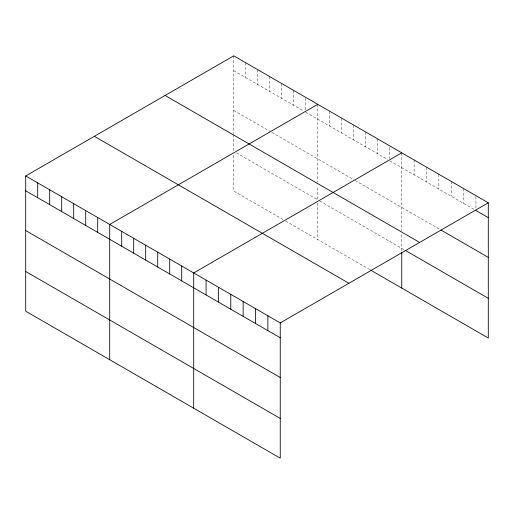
<?xml version="1.0" encoding="UTF-8"?>
<svg xmlns="http://www.w3.org/2000/svg" width="514" height="514" viewBox="0 0 514 514"><rect width="100%" height="100%" fill="white"/><g stroke="black" fill="none" stroke-linecap="round" stroke-linejoin="round"><path stroke-width="0.39" stroke-dasharray="2.57 1.93" d="M233.754 70.688L303.755 111.101M305.753 112.258L387.755 159.597M389.753 160.753L473.876 209.32M233.754 110.42L269.754 131.205M271.752 132.355L353.754 179.701M355.09 180.472L438.847 228.826M236.421 152.896L317.755 199.85L317.755 186.209M319.753 201.006L404.499 249.939M283.086 219.568L233.754 191.086L233.754 154.47M285.752 221.11L369.752 269.606M475.938 196.438L475.938 208.947M463.57 188.516L463.57 203.371M451.208 181.378L451.208 196.232M438.847 174.24L438.847 189.094M426.479 167.101L426.479 181.956M414.117 159.963L414.117 174.818M401.755 152.825L401.755 230.69M401.755 234.705L401.755 251.468M389.753 147.46L389.753 158.408M377.751 138.973L377.751 153.821M365.756 132.04L365.756 146.895M353.754 125.114L353.754 139.969M341.752 118.188L341.752 133.042M329.757 111.255L329.757 126.11M317.755 104.329L317.755 182.194M317.755 202.972L317.755 239.588M305.753 98.18L305.753 109.912M293.751 90.47L293.751 105.325M281.756 83.544L281.756 98.399M269.754 76.618L269.754 91.473M257.752 69.686L257.752 84.54M245.756 62.759L245.756 77.614M233.754 55.833L233.754 133.698M233.754 134.501L233.754 151.354"/><path stroke-width="0.77" d="M25.7 175.949L280.246 322.914L280.246 458.167L25.7 311.208L25.7 175.949L233.754 55.833L488.3 202.792L488.3 338.051L370.421 269.991M317.755 104.329L109.7 224.445L109.7 359.704M401.755 152.825L193.701 272.947L193.701 408.2M280.246 322.914L488.3 202.792M475.938 210.509L488.3 217.647M440.903 230.015L488.3 257.379M165.097 95.469L419.642 242.435M405.186 250.331L488.3 298.319M94.358 136.313L348.903 283.272M25.7 190.803L280.246 337.769M25.7 230.535L280.246 377.501M25.7 271.476L280.246 418.435M401.755 252.245L401.755 288.084M267.884 315.776L267.884 330.63M255.516 308.638L255.516 323.492M243.154 301.5L243.154 316.354M230.792 294.361L230.792 309.216M218.431 287.223L218.431 302.078M206.063 280.085L206.063 294.94M181.699 266.014L181.699 280.869M169.704 259.088L169.704 273.943M157.702 252.162L157.702 267.017M145.7 245.229L145.7 260.084M133.698 238.303L133.698 253.158M121.702 231.377L121.702 246.232M97.699 217.518L97.699 232.373M85.703 210.592L85.703 225.447M73.701 203.666L73.701 218.521M61.699 196.733L61.699 211.588M49.697 189.807L49.697 204.662M37.702 182.881L37.702 197.736"/></g></svg>
